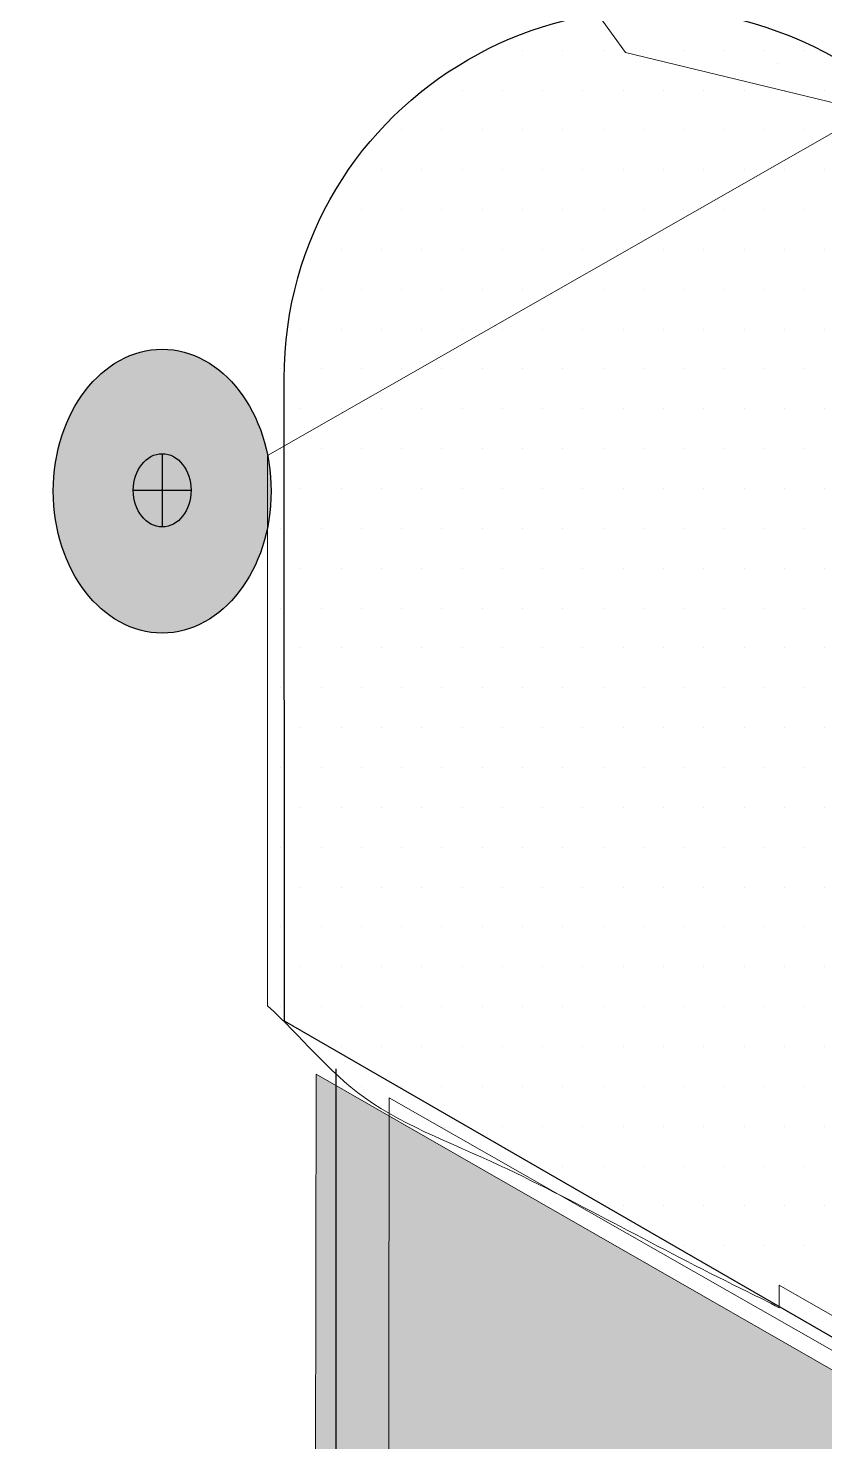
# Model space of a CAD drawing. Header units: inches. Extents: x -17.6 to 82.3, y -15.1 to 23.2.
# Drawn here: x 60.902 to 61.274, y 2.595 to 3.256 of the extents above; entities that cross this region are included whole.
import ezdxf

# ---------------------------------------------------------------- set-up
doc = ezdxf.new("R2010")
doc.units = ezdxf.units.IN
doc.header["$MEASUREMENT"] = 0
for name, color, linetype, lineweight in [('.ATI-HATCH', 7, 'Continuous', 0), ('G-ANNO-TTLB', 7, 'Continuous', 0), ('TYVEK', 7, 'Continuous', 0)]:
    doc.layers.add(name, color=color, linetype=linetype, lineweight=lineweight)

# ---------------------------------------------------------------- blocks, each defined once
blk = doc.blocks.new('Block_348')
at = {"layer": '.ATI-HATCH', "color": 8, "lineweight": 0, "true_color": 0x808080}
for p, q in [((61.11423, 3.24548), (61.11423, 3.24548)), ((61.13306, 3.24548), (61.13306, 3.24548)), ((61.15189, 3.24548), (61.15189, 3.24548)), ((61.17073, 3.24548), (61.17073, 3.24548)), ((61.18956, 3.24548), (61.18956, 3.24548)), ((61.20839, 3.24548), (61.20839, 3.24548)), ((61.22722, 3.24548), (61.22722, 3.24548)), ((61.24606, 3.24548), (61.24606, 3.24548)), ((61.26489, 3.24548), (61.26489, 3.24548)), ((61.08598, 3.22684), (61.08598, 3.22684)), ((61.10481, 3.22684), (61.10481, 3.22684)), ((61.12364, 3.22684), (61.12364, 3.22684)), ((61.14248, 3.22684), (61.14248, 3.22684)), ((61.16131, 3.22684), (61.16131, 3.22684)), ((61.18014, 3.22684), (61.18014, 3.22684)), ((61.19898, 3.22684), (61.19898, 3.22684)), ((61.21781, 3.22684), (61.21781, 3.22684)), ((61.23664, 3.22684), (61.23664, 3.22684)), ((61.25547, 3.22684), (61.25547, 3.22684)), ((61.27431, 3.22684), (61.27431, 3.22684)), ((61.07656, 3.2082), (61.07656, 3.2082)), ((61.09539, 3.2082), (61.09539, 3.2082)), ((61.11423, 3.2082), (61.11423, 3.2082)), ((61.13306, 3.2082), (61.13306, 3.2082)), ((61.15189, 3.2082), (61.15189, 3.2082)), ((61.17073, 3.2082), (61.17073, 3.2082)), ((61.18956, 3.2082), (61.18956, 3.2082)), ((61.20839, 3.2082), (61.20839, 3.2082)), ((61.22722, 3.2082), (61.22722, 3.2082)), ((61.24606, 3.2082), (61.24606, 3.2082)), ((61.26489, 3.2082), (61.26489, 3.2082)), ((61.06714, 3.18956), (61.06714, 3.18956)), ((61.08598, 3.18956), (61.08598, 3.18956)), ((61.10481, 3.18956), (61.10481, 3.18956)), ((61.12364, 3.18956), (61.12364, 3.18956)), ((61.14248, 3.18956), (61.14248, 3.18956)), ((61.16131, 3.18956), (61.16131, 3.18956)), ((61.18014, 3.18956), (61.18014, 3.18956)), ((61.19898, 3.18956), (61.19898, 3.18956)), ((61.21781, 3.18956), (61.21781, 3.18956)), ((61.23664, 3.18956), (61.23664, 3.18956)), ((61.25547, 3.18956), (61.25547, 3.18956)), ((61.27431, 3.18956), (61.27431, 3.18956)), ((61.05773, 3.17093), (61.05773, 3.17093)), ((61.07656, 3.17093), (61.07656, 3.17093)), ((61.09539, 3.17093), (61.09539, 3.17093)), ((61.11423, 3.17093), (61.11423, 3.17093)), ((61.13306, 3.17093), (61.13306, 3.17093)), ((61.15189, 3.17093), (61.15189, 3.17093)), ((61.17073, 3.17093), (61.17073, 3.17093)), ((61.18956, 3.17093), (61.18956, 3.17093)), ((61.20839, 3.17093), (61.20839, 3.17093)), ((61.22722, 3.17093), (61.22722, 3.17093)), ((61.24606, 3.17093), (61.24606, 3.17093)), ((61.26489, 3.17093), (61.26489, 3.17093)), ((61.04831, 3.15229), (61.04831, 3.15229)), ((61.06714, 3.15229), (61.06714, 3.15229)), ((61.08598, 3.15229), (61.08598, 3.15229)), ((61.10481, 3.15229), (61.10481, 3.15229)), ((61.12364, 3.15229), (61.12364, 3.15229)), ((61.14248, 3.15229), (61.14248, 3.15229)), ((61.16131, 3.15229), (61.16131, 3.15229)), ((61.18014, 3.15229), (61.18014, 3.15229)), ((61.19898, 3.15229), (61.19898, 3.15229)), ((61.21781, 3.15229), (61.21781, 3.15229)), ((61.23664, 3.15229), (61.23664, 3.15229)), ((61.25547, 3.15229), (61.25547, 3.15229)), ((61.27431, 3.15229), (61.27431, 3.15229)), ((61.0389, 3.13365), (61.0389, 3.13365)), ((61.05773, 3.13365), (61.05773, 3.13365)), ((61.07656, 3.13365), (61.07656, 3.13365)), ((61.09539, 3.13365), (61.09539, 3.13365)), ((61.11423, 3.13365), (61.11423, 3.13365)), ((61.13306, 3.13365), (61.13306, 3.13365)), ((61.15189, 3.13365), (61.15189, 3.13365)), ((61.17073, 3.13365), (61.17073, 3.13365)), ((61.18956, 3.13365), (61.18956, 3.13365)), ((61.20839, 3.13365), (61.20839, 3.13365)), ((61.22722, 3.13365), (61.22722, 3.13365)), ((61.24606, 3.13365), (61.24606, 3.13365)), ((61.26489, 3.13365), (61.26489, 3.13365)), ((61.02948, 3.11501), (61.02948, 3.11501)), ((61.04831, 3.11501), (61.04831, 3.11501)), ((61.06714, 3.11501), (61.06714, 3.11501)), ((61.08598, 3.11501), (61.08598, 3.11501)), ((61.10481, 3.11501), (61.10481, 3.11501)), ((61.12364, 3.11501), (61.12364, 3.11501)), ((61.14248, 3.11501), (61.14248, 3.11501)), ((61.16131, 3.11501), (61.16131, 3.11501)), ((61.18014, 3.11501), (61.18014, 3.11501)), ((61.19898, 3.11501), (61.19898, 3.11501)), ((61.21781, 3.11501), (61.21781, 3.11501)), ((61.23664, 3.11501), (61.23664, 3.11501)), ((61.25547, 3.11501), (61.25547, 3.11501)), ((61.27431, 3.11501), (61.27431, 3.11501)), ((61.02006, 3.09637), (61.02006, 3.09637)), ((61.0389, 3.09637), (61.0389, 3.09637)), ((61.05773, 3.09637), (61.05773, 3.09637)), ((61.07656, 3.09637), (61.07656, 3.09637)), ((61.09539, 3.09637), (61.09539, 3.09637)), ((61.11423, 3.09637), (61.11423, 3.09637)), ((61.13306, 3.09637), (61.13306, 3.09637)), ((61.15189, 3.09637), (61.15189, 3.09637)), ((61.17073, 3.09637), (61.17073, 3.09637)), ((61.18956, 3.09637), (61.18956, 3.09637)), ((61.20839, 3.09637), (61.20839, 3.09637)), ((61.22722, 3.09637), (61.22722, 3.09637)), ((61.24606, 3.09637), (61.24606, 3.09637)), ((61.26489, 3.09637), (61.26489, 3.09637)), ((61.02948, 3.07774), (61.02948, 3.07774)), ((61.04831, 3.07774), (61.04831, 3.07774)), ((61.06714, 3.07774), (61.06714, 3.07774)), ((61.08598, 3.07774), (61.08598, 3.07774)), ((61.10481, 3.07774), (61.10481, 3.07774)), ((61.12364, 3.07774), (61.12364, 3.07774)), ((61.14248, 3.07774), (61.14248, 3.07774)), ((61.16131, 3.07774), (61.16131, 3.07774)), ((61.18014, 3.07774), (61.18014, 3.07774)), ((61.19898, 3.07774), (61.19898, 3.07774)), ((61.21781, 3.07774), (61.21781, 3.07774)), ((61.23664, 3.07774), (61.23664, 3.07774)), ((61.25547, 3.07774), (61.25547, 3.07774)), ((61.27431, 3.07774), (61.27431, 3.07774)), ((61.02006, 3.0591), (61.02006, 3.0591)), ((61.0389, 3.0591), (61.0389, 3.0591)), ((61.05773, 3.0591), (61.05773, 3.0591)), ((61.07656, 3.0591), (61.07656, 3.0591)), ((61.09539, 3.0591), (61.09539, 3.0591)), ((61.11423, 3.0591), (61.11423, 3.0591)), ((61.13306, 3.0591), (61.13306, 3.0591)), ((61.15189, 3.0591), (61.15189, 3.0591)), ((61.17073, 3.0591), (61.17073, 3.0591)), ((61.18956, 3.0591), (61.18956, 3.0591)), ((61.20839, 3.0591), (61.20839, 3.0591)), ((61.22722, 3.0591), (61.22722, 3.0591)), ((61.24606, 3.0591), (61.24606, 3.0591)), ((61.26489, 3.0591), (61.26489, 3.0591)), ((61.02948, 3.04046), (61.02948, 3.04046)), ((61.04831, 3.04046), (61.04831, 3.04046)), ((61.06714, 3.04046), (61.06714, 3.04046)), ((61.08598, 3.04046), (61.08598, 3.04046)), ((61.10481, 3.04046), (61.10481, 3.04046)), ((61.12364, 3.04046), (61.12364, 3.04046)), ((61.14248, 3.04046), (61.14248, 3.04046)), ((61.16131, 3.04046), (61.16131, 3.04046)), ((61.18014, 3.04046), (61.18014, 3.04046)), ((61.19898, 3.04046), (61.19898, 3.04046)), ((61.21781, 3.04046), (61.21781, 3.04046)), ((61.23664, 3.04046), (61.23664, 3.04046)), ((61.25547, 3.04046), (61.25547, 3.04046)), ((61.27431, 3.04046), (61.27431, 3.04046)), ((61.02006, 3.02182), (61.02006, 3.02182)), ((61.0389, 3.02182), (61.0389, 3.02182)), ((61.05773, 3.02182), (61.05773, 3.02182)), ((61.07656, 3.02182), (61.07656, 3.02182)), ((61.09539, 3.02182), (61.09539, 3.02182)), ((61.11423, 3.02182), (61.11423, 3.02182)), ((61.13306, 3.02182), (61.13306, 3.02182)), ((61.15189, 3.02182), (61.15189, 3.02182)), ((61.17073, 3.02182), (61.17073, 3.02182)), ((61.18956, 3.02182), (61.18956, 3.02182)), ((61.20839, 3.02182), (61.20839, 3.02182)), ((61.22722, 3.02182), (61.22722, 3.02182)), ((61.24606, 3.02182), (61.24606, 3.02182)), ((61.26489, 3.02182), (61.26489, 3.02182)), ((61.02948, 3.00319), (61.02948, 3.00319)), ((61.04831, 3.00319), (61.04831, 3.00319)), ((61.06714, 3.00319), (61.06714, 3.00319)), ((61.08598, 3.00319), (61.08598, 3.00319)), ((61.10481, 3.00319), (61.10481, 3.00319)), ((61.12364, 3.00319), (61.12364, 3.00319)), ((61.14248, 3.00319), (61.14248, 3.00319)), ((61.16131, 3.00319), (61.16131, 3.00319)), ((61.18014, 3.00319), (61.18014, 3.00319)), ((61.19898, 3.00319), (61.19898, 3.00319)), ((61.21781, 3.00319), (61.21781, 3.00319)), ((61.23664, 3.00319), (61.23664, 3.00319)), ((61.25547, 3.00319), (61.25547, 3.00319)), ((61.27431, 3.00319), (61.27431, 3.00319)), ((61.02006, 2.98455), (61.02006, 2.98455)), ((61.0389, 2.98455), (61.0389, 2.98455)), ((61.05773, 2.98455), (61.05773, 2.98455)), ((61.07656, 2.98455), (61.07656, 2.98455)), ((61.09539, 2.98455), (61.09539, 2.98455)), ((61.11423, 2.98455), (61.11423, 2.98455)), ((61.13306, 2.98455), (61.13306, 2.98455)), ((61.15189, 2.98455), (61.15189, 2.98455)), ((61.17073, 2.98455), (61.17073, 2.98455)), ((61.18956, 2.98455), (61.18956, 2.98455)), ((61.20839, 2.98455), (61.20839, 2.98455)), ((61.22722, 2.98455), (61.22722, 2.98455)), ((61.24606, 2.98455), (61.24606, 2.98455)), ((61.26489, 2.98455), (61.26489, 2.98455)), ((61.02948, 2.96591), (61.02948, 2.96591)), ((61.04831, 2.96591), (61.04831, 2.96591)), ((61.06714, 2.96591), (61.06714, 2.96591)), ((61.08598, 2.96591), (61.08598, 2.96591)), ((61.10481, 2.96591), (61.10481, 2.96591)), ((61.12364, 2.96591), (61.12364, 2.96591)), ((61.14248, 2.96591), (61.14248, 2.96591)), ((61.16131, 2.96591), (61.16131, 2.96591)), ((61.18014, 2.96591), (61.18014, 2.96591)), ((61.19898, 2.96591), (61.19898, 2.96591)), ((61.21781, 2.96591), (61.21781, 2.96591)), ((61.23664, 2.96591), (61.23664, 2.96591)), ((61.25547, 2.96591), (61.25547, 2.96591)), ((61.27431, 2.96591), (61.27431, 2.96591)), ((61.02006, 2.94727), (61.02006, 2.94727)), ((61.0389, 2.94727), (61.0389, 2.94727)), ((61.05773, 2.94727), (61.05773, 2.94727)), ((61.07656, 2.94727), (61.07656, 2.94727)), ((61.09539, 2.94727), (61.09539, 2.94727)), ((61.11423, 2.94727), (61.11423, 2.94727)), ((61.13306, 2.94727), (61.13306, 2.94727)), ((61.15189, 2.94727), (61.15189, 2.94727)), ((61.17073, 2.94727), (61.17073, 2.94727)), ((61.18956, 2.94727), (61.18956, 2.94727)), ((61.20839, 2.94727), (61.20839, 2.94727)), ((61.22722, 2.94727), (61.22722, 2.94727)), ((61.24606, 2.94727), (61.24606, 2.94727)), ((61.26489, 2.94727), (61.26489, 2.94727)), ((61.02948, 2.92864), (61.02948, 2.92864)), ((61.04831, 2.92864), (61.04831, 2.92864)), ((61.06714, 2.92864), (61.06714, 2.92864)), ((61.08598, 2.92864), (61.08598, 2.92864)), ((61.10481, 2.92864), (61.10481, 2.92864)), ((61.12364, 2.92864), (61.12364, 2.92864)), ((61.14248, 2.92864), (61.14248, 2.92864)), ((61.16131, 2.92864), (61.16131, 2.92864)), ((61.18014, 2.92864), (61.18014, 2.92864)), ((61.19898, 2.92864), (61.19898, 2.92864)), ((61.21781, 2.92864), (61.21781, 2.92864)), ((61.23664, 2.92864), (61.23664, 2.92864)), ((61.25547, 2.92864), (61.25547, 2.92864)), ((61.27431, 2.92864), (61.27431, 2.92864)), ((61.02006, 2.91), (61.02006, 2.91)), ((61.0389, 2.91), (61.0389, 2.91)), ((61.05773, 2.91), (61.05773, 2.91)), ((61.07656, 2.91), (61.07656, 2.91)), ((61.09539, 2.91), (61.09539, 2.91)), ((61.11423, 2.91), (61.11423, 2.91)), ((61.13306, 2.91), (61.13306, 2.91)), ((61.15189, 2.91), (61.15189, 2.91)), ((61.17073, 2.91), (61.17073, 2.91)), ((61.18956, 2.91), (61.18956, 2.91)), ((61.20839, 2.91), (61.20839, 2.91)), ((61.22722, 2.91), (61.22722, 2.91)), ((61.24606, 2.91), (61.24606, 2.91)), ((61.26489, 2.91), (61.26489, 2.91)), ((61.02948, 2.89136), (61.02948, 2.89136)), ((61.04831, 2.89136), (61.04831, 2.89136)), ((61.06714, 2.89136), (61.06714, 2.89136)), ((61.08598, 2.89136), (61.08598, 2.89136)), ((61.10481, 2.89136), (61.10481, 2.89136)), ((61.12364, 2.89136), (61.12364, 2.89136)), ((61.14248, 2.89136), (61.14248, 2.89136)), ((61.16131, 2.89136), (61.16131, 2.89136)), ((61.18014, 2.89136), (61.18014, 2.89136)), ((61.19898, 2.89136), (61.19898, 2.89136)), ((61.21781, 2.89136), (61.21781, 2.89136)), ((61.23664, 2.89136), (61.23664, 2.89136)), ((61.25547, 2.89136), (61.25547, 2.89136)), ((61.27431, 2.89136), (61.27431, 2.89136)), ((61.02006, 2.87272), (61.02006, 2.87272)), ((61.0389, 2.87272), (61.0389, 2.87272)), ((61.05773, 2.87272), (61.05773, 2.87272)), ((61.07656, 2.87272), (61.07656, 2.87272)), ((61.09539, 2.87272), (61.09539, 2.87272)), ((61.11423, 2.87272), (61.11423, 2.87272)), ((61.13306, 2.87272), (61.13306, 2.87272)), ((61.15189, 2.87272), (61.15189, 2.87272)), ((61.17073, 2.87272), (61.17073, 2.87272)), ((61.18956, 2.87272), (61.18956, 2.87272)), ((61.20839, 2.87272), (61.20839, 2.87272)), ((61.22722, 2.87272), (61.22722, 2.87272)), ((61.24606, 2.87272), (61.24606, 2.87272)), ((61.26489, 2.87272), (61.26489, 2.87272)), ((61.02948, 2.85408), (61.02948, 2.85408)), ((61.04831, 2.85408), (61.04831, 2.85408)), ((61.06714, 2.85408), (61.06714, 2.85408)), ((61.08598, 2.85408), (61.08598, 2.85408)), ((61.10481, 2.85408), (61.10481, 2.85408)), ((61.12364, 2.85408), (61.12364, 2.85408)), ((61.14248, 2.85408), (61.14248, 2.85408)), ((61.16131, 2.85408), (61.16131, 2.85408)), ((61.18014, 2.85408), (61.18014, 2.85408)), ((61.19898, 2.85408), (61.19898, 2.85408)), ((61.21781, 2.85408), (61.21781, 2.85408)), ((61.23664, 2.85408), (61.23664, 2.85408)), ((61.25547, 2.85408), (61.25547, 2.85408)), ((61.27431, 2.85408), (61.27431, 2.85408)), ((61.02006, 2.83545), (61.02006, 2.83545)), ((61.0389, 2.83545), (61.0389, 2.83545)), ((61.05773, 2.83545), (61.05773, 2.83545)), ((61.07656, 2.83545), (61.07656, 2.83545)), ((61.09539, 2.83545), (61.09539, 2.83545)), ((61.11423, 2.83545), (61.11423, 2.83545)), ((61.13306, 2.83545), (61.13306, 2.83545)), ((61.15189, 2.83545), (61.15189, 2.83545)), ((61.17073, 2.83545), (61.17073, 2.83545)), ((61.18956, 2.83545), (61.18956, 2.83545)), ((61.20839, 2.83545), (61.20839, 2.83545)), ((61.22722, 2.83545), (61.22722, 2.83545)), ((61.24606, 2.83545), (61.24606, 2.83545)), ((61.26489, 2.83545), (61.26489, 2.83545)), ((61.02948, 2.81681), (61.02948, 2.81681)), ((61.04831, 2.81681), (61.04831, 2.81681)), ((61.06714, 2.81681), (61.06714, 2.81681)), ((61.08598, 2.81681), (61.08598, 2.81681)), ((61.10481, 2.81681), (61.10481, 2.81681)), ((61.12364, 2.81681), (61.12364, 2.81681)), ((61.14248, 2.81681), (61.14248, 2.81681)), ((61.16131, 2.81681), (61.16131, 2.81681)), ((61.18014, 2.81681), (61.18014, 2.81681)), ((61.19898, 2.81681), (61.19898, 2.81681)), ((61.21781, 2.81681), (61.21781, 2.81681)), ((61.23664, 2.81681), (61.23664, 2.81681)), ((61.25547, 2.81681), (61.25547, 2.81681)), ((61.27431, 2.81681), (61.27431, 2.81681)), ((61.02006, 2.79817), (61.02006, 2.79817)), ((61.0389, 2.79817), (61.0389, 2.79817)), ((61.05773, 2.79817), (61.05773, 2.79817)), ((61.07656, 2.79817), (61.07656, 2.79817)), ((61.09539, 2.79817), (61.09539, 2.79817)), ((61.11423, 2.79817), (61.11423, 2.79817)), ((61.13306, 2.79817), (61.13306, 2.79817)), ((61.15189, 2.79817), (61.15189, 2.79817)), ((61.17073, 2.79817), (61.17073, 2.79817)), ((61.18956, 2.79817), (61.18956, 2.79817)), ((61.20839, 2.79817), (61.20839, 2.79817)), ((61.22722, 2.79817), (61.22722, 2.79817)), ((61.24606, 2.79817), (61.24606, 2.79817)), ((61.26489, 2.79817), (61.26489, 2.79817)), ((61.04831, 2.77953), (61.04831, 2.77953)), ((61.06714, 2.77953), (61.06714, 2.77953)), ((61.08598, 2.77953), (61.08598, 2.77953)), ((61.10481, 2.77953), (61.10481, 2.77953)), ((61.12364, 2.77953), (61.12364, 2.77953)), ((61.14248, 2.77953), (61.14248, 2.77953)), ((61.16131, 2.77953), (61.16131, 2.77953)), ((61.18014, 2.77953), (61.18014, 2.77953)), ((61.19898, 2.77953), (61.19898, 2.77953)), ((61.21781, 2.77953), (61.21781, 2.77953)), ((61.23664, 2.77953), (61.23664, 2.77953)), ((61.25547, 2.77953), (61.25547, 2.77953)), ((61.27431, 2.77953), (61.27431, 2.77953)), ((61.05773, 2.7609), (61.05773, 2.7609)), ((61.07656, 2.7609), (61.07656, 2.7609)), ((61.09539, 2.7609), (61.09539, 2.7609)), ((61.11423, 2.7609), (61.11423, 2.7609)), ((61.13306, 2.7609), (61.13306, 2.7609)), ((61.15189, 2.7609), (61.15189, 2.7609)), ((61.17073, 2.7609), (61.17073, 2.7609)), ((61.18956, 2.7609), (61.18956, 2.7609)), ((61.20839, 2.7609), (61.20839, 2.7609)), ((61.22722, 2.7609), (61.22722, 2.7609)), ((61.24606, 2.7609), (61.24606, 2.7609)), ((61.26489, 2.7609), (61.26489, 2.7609)), ((61.10481, 2.74226), (61.10481, 2.74226)), ((61.12364, 2.74226), (61.12364, 2.74226)), ((61.14248, 2.74226), (61.14248, 2.74226)), ((61.16131, 2.74226), (61.16131, 2.74226)), ((61.18014, 2.74226), (61.18014, 2.74226)), ((61.19898, 2.74226), (61.19898, 2.74226)), ((61.21781, 2.74226), (61.21781, 2.74226)), ((61.23664, 2.74226), (61.23664, 2.74226)), ((61.25547, 2.74226), (61.25547, 2.74226)), ((61.27431, 2.74226), (61.27431, 2.74226)), ((61.13306, 2.72362), (61.13306, 2.72362)), ((61.15189, 2.72362), (61.15189, 2.72362)), ((61.17073, 2.72362), (61.17073, 2.72362)), ((61.18956, 2.72362), (61.18956, 2.72362)), ((61.20839, 2.72362), (61.20839, 2.72362)), ((61.22722, 2.72362), (61.22722, 2.72362)), ((61.24606, 2.72362), (61.24606, 2.72362)), ((61.26489, 2.72362), (61.26489, 2.72362)), ((61.18014, 2.70498), (61.18014, 2.70498)), ((61.19898, 2.70498), (61.19898, 2.70498)), ((61.21781, 2.70498), (61.21781, 2.70498)), ((61.23664, 2.70498), (61.23664, 2.70498)), ((61.25547, 2.70498), (61.25547, 2.70498)), ((61.27431, 2.70498), (61.27431, 2.70498)), ((61.20839, 2.68634), (61.20839, 2.68634)), ((61.22722, 2.68634), (61.22722, 2.68634)), ((61.24606, 2.68634), (61.24606, 2.68634)), ((61.26489, 2.68634), (61.26489, 2.68634)), ((61.25547, 2.66771), (61.25547, 2.66771))]:
    blk.add_line(p, q, dxfattribs=at)
at = {"layer": '.ATI-HATCH'}
blk.add_open_spline([(62.01214, 2.82998), (61.99776, 2.83477), (61.98472, 2.84186), (61.97302, 2.85096), (61.96395, 2.85411), (61.95652, 2.85927), (61.95105, 2.86602), (61.90213, 2.89048), (61.85259, 2.9138), (61.80451, 2.93991), (61.79197, 2.94672), (61.78427, 2.95599), (61.78033, 2.96618), (61.68905, 3.0022), (61.60632, 3.06095), (61.52269, 3.1096), (61.52055, 3.11085), (61.51892, 3.11235), (61.51705, 3.11373), (61.4535, 3.13824), (61.39741, 3.17884), (61.33765, 3.21323), (61.32995, 3.21766), (61.32186, 3.22236), (61.31352, 3.22709), (61.31352, 3.22709), (61.01392, 3.05599), (61.01392, 3.05599), (61.01392, 3.05599), (61.01392, 2.79849), (61.01392, 2.79849), (61.02959, 2.78454), (61.04184, 2.76802), (61.05917, 2.75568), (61.07917, 2.74143), (61.10421, 2.73272), (61.12622, 2.72213), (61.16414, 2.70388), (61.20047, 2.68322), (61.23833, 2.66481), (61.24319, 2.66244), (61.2481, 2.65995), (61.25299, 2.65737), (61.25299, 2.65737), (61.25299, 2.66786), (61.25299, 2.66786), (61.25299, 2.66786), (61.36878, 2.60173), (61.36878, 2.60173), (61.39275, 2.61703), (61.41813, 2.63734), (61.43669, 2.64767), (61.46698, 2.66453), (61.49939, 2.67811), (61.52877, 2.69655), (61.56158, 2.71715), (61.58963, 2.74173), (61.62471, 2.75908), (61.63297, 2.76316), (61.6413, 2.76626), (61.64957, 2.76923), (61.66584, 2.77508), (61.68186, 2.78039), (61.69643, 2.7914), (61.71951, 2.80885), (61.7421, 2.80326), (61.7573, 2.78783), (61.75748, 2.78783), (61.75762, 2.78788), (61.7578, 2.78788), (61.7794, 2.78788), (61.79435, 2.77769), (61.80291, 2.76358), (61.84231, 2.74761), (61.87375, 2.72558), (61.9095, 2.70227), (61.94516, 2.67902), (61.98625, 2.66829), (62.02239, 2.64623), (62.06643, 2.61934), (62.10365, 2.59177), (62.15041, 2.56907), (62.18282, 2.55334), (62.21408, 2.53853), (62.24153, 2.51504), (62.24638, 2.51089), (62.25, 2.50629), (62.25263, 2.50143), (62.25394, 2.50077), (62.25525, 2.50028), (62.25655, 2.49949), (62.38605, 2.42031), (62.5224, 2.35455), (62.65074, 2.27297), (62.71297, 2.23341), (62.78153, 2.20938), (62.84348, 2.16813), (62.87799, 2.14515), (62.91989, 2.1318), (62.9518, 2.10598), (63.01528, 2.07761), (63.07557, 2.02955), (63.1327, 1.99502), (63.16513, 1.97542), (63.19738, 1.95884), (63.23091, 1.94195), (63.25682, 1.9289), (63.26342, 1.91605), (63.2813, 1.90757), (63.29019, 1.90335), (63.29667, 1.89768), (63.30109, 1.89116), (63.30668, 1.88835), (63.31208, 1.88484), (63.31738, 1.87994), (63.32548, 1.87983), (63.33399, 1.87786), (63.34266, 1.87347), (63.36805, 1.86063), (63.39282, 1.84683), (63.41724, 1.83251), (63.41724, 1.83251), (62.01214, 2.82998), (62.01214, 2.82998)], degree=3, knots=[0, 0, 0, 0, 1, 1, 1, 2, 2, 2, 3, 3, 3, 4, 4, 4, 5, 5, 5, 6, 6, 6, 7, 7, 7, 8, 8, 8, 9, 9, 9, 10, 10, 10, 11, 11, 11, 12, 12, 12, 13, 13, 13, 14, 14, 14, 15, 15, 15, 16, 16, 16, 17, 17, 17, 18, 18, 18, 19, 19, 19, 20, 20, 20, 21, 21, 21, 22, 22, 22, 23, 23, 23, 24, 24, 24, 25, 25, 25, 26, 26, 26, 27, 27, 27, 28, 28, 28, 29, 29, 29, 30, 30, 30, 31, 31, 31, 32, 32, 32, 33, 33, 33, 34, 34, 34, 35, 35, 35, 36, 36, 36, 37, 37, 37, 38, 38, 38, 39, 39, 39, 40, 40, 40, 41, 41, 41, 41], dxfattribs=at)
blk = doc.blocks.new('Block_360')
at = {"layer": '.ATI-HATCH'}
blk.add_lwpolyline([(60.99545, 3.50151), (61.18121, 3.24438), (61.33194, 3.20783), (63.88502, 1.7338), (64.1773, 1.51176), (64.48764, 1.59608)], close=True, dxfattribs=at)
at = {"layer": '.ATI-HATCH', "color": 8, "lineweight": 0, "true_color": 0x808080}
blk.add_open_spline([(61.25242, 3.23934), (61.25242, 3.23934), (61.25242, 3.23934), (61.25242, 3.23934)], degree=3, dxfattribs=at)

msp = doc.modelspace()

# ---------------------------------------------------------------- hatches: boundary and pattern name
at = {"layer": '.ATI-HATCH', "true_color": 0x808080, "transparency": 33554687}
h = msp.add_hatch(color=8, dxfattribs=at)
edge = h.paths.add_edge_path()
edge.add_spline(control_points=[(61.34542, 1.81181), (61.34542, 1.81181), (61.03472, 1.99139), (61.03472, 1.99139), (61.03472, 1.99139), (61.03472, 1.98958), (61.03472, 1.98958), (61.03472, 1.98958), (61.03, 0.09319), (61.03, 0.09319), (61.03, 0.09319), (61.15083, 0.02333), (61.15083, 0.02333), (61.15083, 0.02333), (61.34153, -0.08667), (61.34153, -0.08667), (61.34153, -0.08667), (61.34153, 0.24806), (61.34153, 0.24806), (61.34153, 0.24806), (61.34083, 0.24764), (61.34083, 0.24764), (61.34083, 0.24764), (61.34542, 1.80889), (61.34542, 1.80889), (61.34542, 1.80889), (61.34542, 1.81181), (61.34542, 1.81181)], knot_values=[0, 0, 0, 0, 1, 1, 1, 2, 2, 2, 3, 3, 3, 4, 4, 4, 5, 5, 5, 6, 6, 6, 7, 7, 7, 8, 8, 8, 9, 9, 9, 9], degree=3, periodic=0)
edge = h.paths.add_edge_path()
edge.add_spline(control_points=[(61.03667, 2.76667), (61.03667, 2.76667), (61.03625, 2.57958), (61.03625, 2.57958), (61.03625, 2.57958), (61.04806, 2.58667), (61.04806, 2.58667), (61.04806, 2.58667), (61.34709, 2.41306), (61.34709, 2.41306), (61.34709, 2.41306), (61.34722, 2.46125), (61.34722, 2.46125), (61.34722, 2.46125), (61.34736, 2.58736), (61.34736, 2.58736), (61.34736, 2.58736), (61.34764, 2.5875), (61.34764, 2.5875), (61.34764, 2.5875), (61.34764, 2.58833), (61.34764, 2.58833), (61.34764, 2.58833), (61.03667, 2.76667), (61.03667, 2.76667)], knot_values=[0, 0, 0, 0, 1, 1, 1, 2, 2, 2, 3, 3, 3, 4, 4, 4, 5, 5, 5, 6, 6, 6, 7, 7, 7, 8, 8, 8, 8], degree=3, periodic=0)
edge = h.paths.add_edge_path()
edge.add_spline(control_points=[(61.3468, 1.81097), (61.3468, 1.81097), (61.3468, 1.80806), (61.3468, 1.80806), (61.3468, 1.80806), (61.34542, -0.08847), (61.34542, -0.08847), (61.34542, -0.08847), (61.62625, 0.07778), (61.62625, 0.07778), (61.62625, 0.07778), (61.62736, 1.64486), (61.62736, 1.64486), (61.62736, 1.64486), (61.62736, 1.64875), (61.62736, 1.64875), (61.62736, 1.64875), (61.3468, 1.81097), (61.3468, 1.81097)], knot_values=[0, 0, 0, 0, 1, 1, 1, 2, 2, 2, 3, 3, 3, 4, 4, 4, 5, 5, 5, 6, 6, 6, 6], degree=3, periodic=0)
edge = h.paths.add_edge_path()
edge.add_spline(control_points=[(61.34764, 2.5875), (61.34764, 2.5875), (61.34722, 2.46125), (61.34722, 2.46125), (61.34722, 2.46125), (61.34722, 2.40653), (61.34722, 2.40653), (61.34722, 2.40653), (61.62778, 2.24431), (61.62778, 2.24431), (61.62778, 2.24431), (61.62778, 2.25014), (61.62778, 2.25014), (61.62778, 2.25014), (61.62819, 2.75361), (61.62819, 2.75361), (61.62819, 2.75361), (61.34764, 2.5875), (61.34764, 2.5875)], knot_values=[0, 0, 0, 0, 1, 1, 1, 2, 2, 2, 3, 3, 3, 4, 4, 4, 5, 5, 5, 6, 6, 6, 6], degree=3, periodic=0)
edge = h.paths.add_edge_path()
edge.add_spline(control_points=[(64.03972, 1.12361), (64.03972, 1.12361), (64.03819, 0.85125), (64.03819, 0.85125), (64.03819, 0.85125), (64.28708, 0.70681), (64.28708, 0.70681), (64.28708, 0.70681), (64.03653, 0.56097), (64.03653, 0.56097), (64.03653, 0.56097), (64.0257, -1.38403), (64.0257, -1.38403), (64.0257, -1.38403), (64.02431, -1.63556), (64.02431, -1.63556), (64.02431, -1.63556), (64.02444, -1.63569), (64.02444, -1.63569), (64.02444, -1.63569), (64.06847, -1.66097), (64.06847, -1.66097), (64.06847, -1.66097), (64.31625, -1.80319), (64.31625, -1.80319), (64.31625, -1.80319), (64.33458, 0.70639), (64.33458, 0.70639), (64.33458, 0.70639), (64.33639, 0.95167), (64.33639, 0.95167), (64.33639, 0.95167), (64.03972, 1.12361), (64.03972, 1.12361)], knot_values=[0, 0, 0, 0, 1, 1, 1, 2, 2, 2, 3, 3, 3, 4, 4, 4, 5, 5, 5, 6, 6, 6, 7, 7, 7, 8, 8, 8, 9, 9, 9, 10, 10, 10, 11, 11, 11, 11], degree=3, periodic=0)
at = {"layer": 'G-ANNO-TTLB', "true_color": 0xff00ff, "transparency": 33554687}
h = msp.add_hatch(color=6, dxfattribs=at)
edge = h.paths.add_edge_path()
edge.add_spline(control_points=[(77.90202, -11.06099), (77.90202, -11.06099), (37.21427, -11.06099), (37.21427, -11.06099), (37.21427, -11.06099), (37.21427, 23.06401), (37.21427, 23.06401), (37.21427, 23.06401), (77.90202, 23.06401), (77.90202, 23.06401), (77.90202, 23.06401), (77.90202, -11.06099), (77.90202, -11.06099)], knot_values=[0, 0, 0, 0, 1, 1, 1, 2, 2, 2, 3, 3, 3, 4, 4, 4, 4], degree=3, periodic=0)
edge = h.paths.add_edge_path()
edge.add_spline(control_points=[(37.33927, 22.93901), (37.33927, 22.93901), (37.33927, -10.93599), (37.33927, -10.93599), (37.33927, -10.93599), (77.77702, -10.93599), (77.77702, -10.93599), (77.77702, -10.93599), (77.77702, 22.93901), (77.77702, 22.93901), (77.77702, 22.93901), (37.33927, 22.93901), (37.33927, 22.93901)], knot_values=[0, 0, 0, 0, 1, 1, 1, 2, 2, 2, 3, 3, 3, 4, 4, 4, 4], degree=3, periodic=0)
edge.add_line((37.33927, 22.93901), (37.33927, 22.93901))
at = {"layer": 'TYVEK', "true_color": 0x003b71, "transparency": 33554687}
h = msp.add_hatch(color=156, dxfattribs=at)
h.dxf.hatch_style = 2
edge = h.paths.add_edge_path()
edge.add_ellipse((60.96466, 3.03923), major_axis=(0, 0.06638), ratio=0.766948, start_angle=0, end_angle=360)
at = {"layer": 'TYVEK', "true_color": 0x000000, "transparency": 33554687}
h = msp.add_hatch(dxfattribs=at)
h.set_pattern_fill('_U', color=18, scale=10, angle=44.99999, style=2, pattern_type=0)
h.set_pattern_definition([(45, (0, 0), (-7.071, 7.071), [])])
h.paths.add_polyline_path([(61.35143, -0.09144), (61.06768, 0.07238), (61.07071, 2.75556), (61.35556, 2.59313)])

# ---------------------------------------------------------------- linework, layer by layer
at = {"layer": '.ATI-HATCH'}
msp.add_open_spline([(61.03667, 2.76667), (61.03667, 2.76667), (61.03625, 2.57958), (61.03625, 2.57958), (61.03625, 2.57958), (61.04806, 2.58667), (61.04806, 2.58667), (61.04806, 2.58667), (61.34709, 2.41306), (61.34709, 2.41306), (61.34709, 2.41306), (61.34722, 2.46125), (61.34722, 2.46125), (61.34722, 2.46125), (61.34736, 2.58736), (61.34736, 2.58736), (61.34736, 2.58736), (61.34764, 2.5875), (61.34764, 2.5875), (61.34764, 2.5875), (61.34764, 2.58833), (61.34764, 2.58833), (61.34764, 2.58833), (61.03667, 2.76667), (61.03667, 2.76667)], degree=3, knots=[0, 0, 0, 0, 1, 1, 1, 2, 2, 2, 3, 3, 3, 4, 4, 4, 5, 5, 5, 6, 6, 6, 7, 7, 7, 8, 8, 8, 8], dxfattribs=at)
at = {"layer": 'G-ANNO-TTLB'}
for points in [[(77.90202, -11.06099), (77.90202, -11.06099), (37.21427, -11.06099), (37.21427, -11.06099), (37.21427, -11.06099), (37.21427, 23.06401), (37.21427, 23.06401), (37.21427, 23.06401), (77.90202, 23.06401), (77.90202, 23.06401), (77.90202, 23.06401), (77.90202, -11.06099), (77.90202, -11.06099)], [(37.33927, 22.93901), (37.33927, 22.93901), (37.33927, -10.93599), (37.33927, -10.93599), (37.33927, -10.93599), (77.77702, -10.93599), (77.77702, -10.93599), (77.77702, -10.93599), (77.77702, 22.93901), (77.77702, 22.93901), (77.77702, 22.93901), (37.33927, 22.93901), (37.33927, 22.93901)]]:
    msp.add_open_spline(points, degree=3, knots=[0, 0, 0, 0, 1, 1, 1, 2, 2, 2, 3, 3, 3, 4, 4, 4, 4], dxfattribs=at)
at = {"layer": 'TYVEK', "color": 252, "lineweight": 25, "true_color": 0x848484}
for p, q in [((60.96466, 3.05677), (60.96466, 3.02251)), ((60.95115, 3.03964), (60.97818, 3.03964))]:
    msp.add_line(p, q, dxfattribs=at)
at = {"layer": 'TYVEK', "color": 4, "lineweight": 25, "true_color": 0x00ffff}
msp.add_line((61.35292, 2.60024), (61.02185, 2.79139), dxfattribs=at)
at = {"layer": 'TYVEK', "color": 191, "lineweight": 25, "true_color": 0xbf7fff}
msp.add_line((61.04576, 2.76905), (61.04576, 0.08601), dxfattribs=at)
at = {"layer": 'TYVEK'}
msp.add_lwpolyline([(61.35143, -0.09144), (61.06768, 0.07238), (61.07071, 2.75556), (61.35556, 2.59313)], close=True, dxfattribs=at)
at = {"layer": 'TYVEK', "color": 18, "lineweight": 25, "true_color": 0x000000}
msp.add_ellipse((60.96466, 3.03923), major_axis=(0, 0.06638), ratio=0.766948, dxfattribs=at)
at = {"layer": 'TYVEK', "color": 252, "lineweight": 25, "true_color": 0x848484}
msp.add_ellipse((60.96466, 3.03964), major_axis=(0, 0.01713), ratio=0.788846, dxfattribs=at)
at = {"layer": 'TYVEK', "color": 4, "lineweight": 25, "true_color": 0x00ffff}
msp.add_open_spline([(61.02185, 2.79139), (61.02185, 2.79139), (61.02168, 3.09178), (61.02168, 3.09178), (61.02161, 3.22428), (61.16478, 3.30735), (61.27978, 3.24153), (61.27978, 3.24153), (63.89453, 1.74488), (63.89453, 1.74488)], degree=3, knots=[0, 0, 0, 0, 1, 1, 1, 2, 2, 2, 3, 3, 3, 3], dxfattribs=at)

# ---------------------------------------------------------------- block references
at = {"layer": '.ATI-HATCH'}
for name in ['Block_360', 'Block_348']:
    msp.add_blockref(name, (0, 0), dxfattribs=at)

doc.saveas('drawing.dxf')
